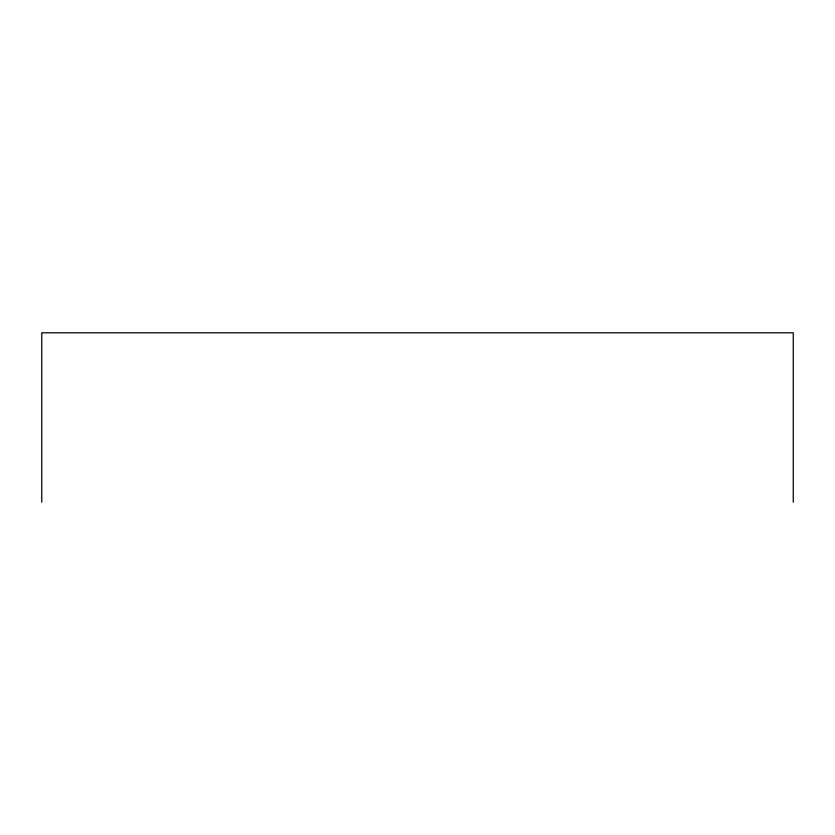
<?xml version="1.0" encoding="UTF-8"?>
<svg xmlns="http://www.w3.org/2000/svg" width="835" height="835" viewBox="0 0 835 835"><rect width="100%" height="100%" fill="white"/><g stroke="black" fill="none" stroke-linecap="round" stroke-linejoin="round"><path stroke-width="1.25" d="M793.25 502.2L793.25 332.8L41.75 332.8L41.75 502.2"/></g></svg>
